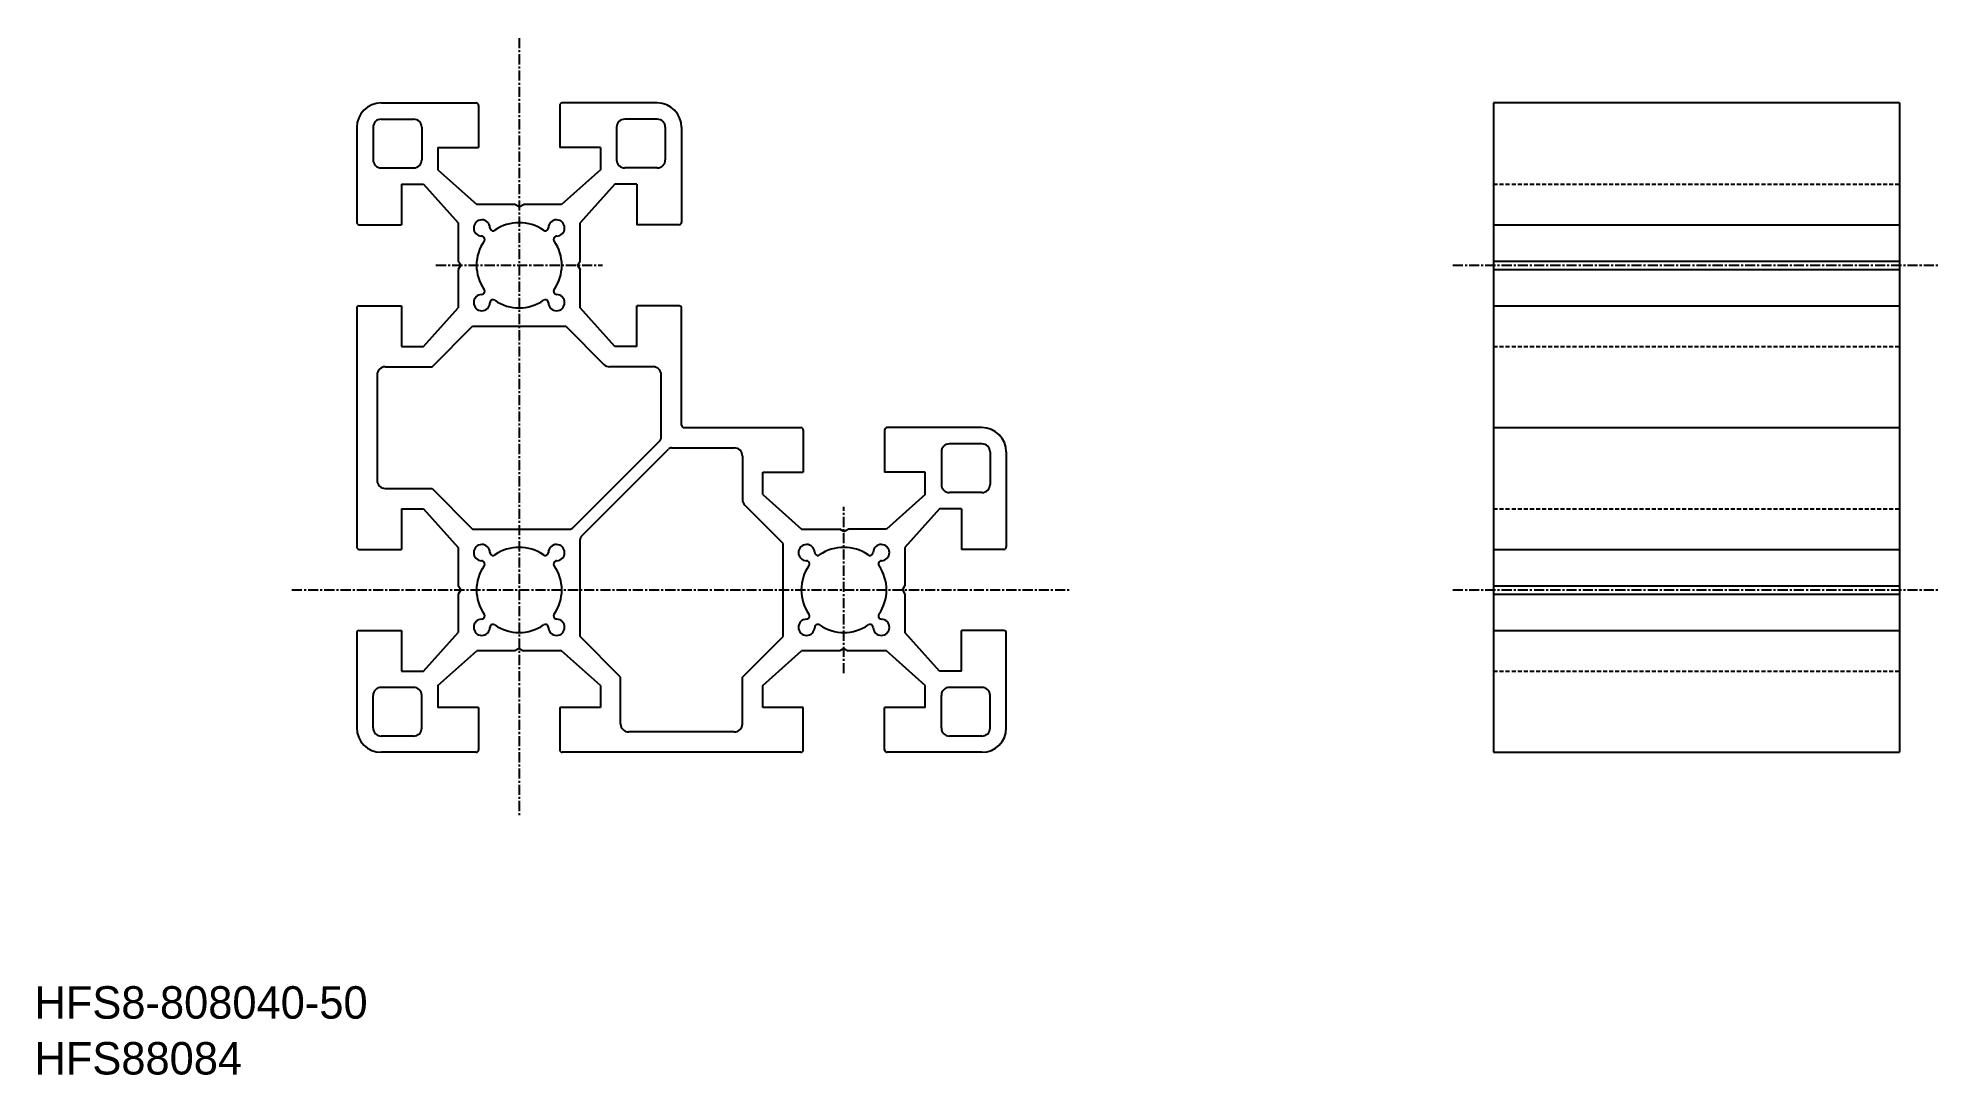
# Model space of a CAD drawing. Extents: x 0 to 235, y 0 to 128.
import ezdxf

# ---------------------------------------------------------------- set-up
doc = ezdxf.new("R2010")
doc.units = 0
doc.linetypes.add('CENTER', pattern=[2, 1.25, -0.25, 0.25, -0.25])
doc.linetypes.add('DASHED', pattern=[0.75, 0.5, -0.25])
doc.layers.get('0').update_dxf_attribs({"linetype": 'CONTINUOUS'})
doc.layers.add('CENTER', color=1, linetype='CENTER')

msp = doc.modelspace()

# ---------------------------------------------------------------- linework, layer by layer
at = {"color": 7, "linetype": 'CONTINUOUS'}
for p, q in [((42.7, 119.7), (54.4, 119.7)), ((76.7, 119.7), (65, 119.7)), ((179.7, 119.7), (179.7, 39.7)), ((229.7, 119.7), (179.7, 119.7)), ((229.7, 119.7), (229.7, 39.7)), ((42.7, 117.7), (46.7, 117.7)), ((54.7, 119.4), (54.7, 114.2)), ((64.7, 119.4), (64.7, 114.2)), ((76.7, 117.7), (72.7, 117.7)), ((39.7, 116.7), (39.7, 105)), ((41.7, 116.7), (41.7, 112.7)), ((47.7, 116.7), (47.7, 112.7)), ((71.7, 116.7), (71.7, 112.7)), ((77.7, 116.7), (77.7, 112.7)), ((79.7, 116.7), (79.7, 105)), ((49.7, 114.2), (49.7, 111.47)), ((49.7, 114.2), (54.7, 114.2)), ((69.7, 114.2), (64.7, 114.2)), ((69.7, 114.2), (69.7, 111.47)), ((42.7, 111.7), (46.7, 111.7)), ((49.7, 111.47), (54.47, 107.2)), ((69.7, 111.47), (64.93, 107.2)), ((76.7, 111.7), (72.7, 111.7)), ((45.2, 109.7), (47.93, 109.7)), ((45.2, 109.7), (45.2, 104.7)), ((47.93, 109.7), (52.2, 104.93)), ((71.47, 109.7), (67.2, 104.93)), ((74.2, 109.7), (71.47, 109.7)), ((74.2, 109.7), (74.2, 104.7)), ((59.18, 107.2), (54.47, 107.2)), ((59.7, 106.9), (59.18, 107.2)), ((59.7, 106.9), (60.22, 107.2)), ((64.93, 107.2), (60.22, 107.2)), ((40, 104.7), (45.2, 104.7)), ((52.2, 104.93), (52.2, 100.22)), ((67.2, 100.22), (67.2, 104.93)), ((79.4, 104.7), (74.2, 104.7)), ((179.7, 104.7), (229.7, 104.7)), ((52.5, 99.7), (52.2, 100.22)), ((52.5, 99.7), (52.2, 99.18)), ((52.2, 99.18), (52.2, 94.47)), ((66.9, 99.7), (67.2, 100.22)), ((66.9, 99.7), (67.2, 99.18)), ((67.2, 94.47), (67.2, 99.18)), ((179.7, 100.22), (229.7, 100.22)), ((179.7, 99.18), (229.7, 99.18)), ((39.7, 94.4), (39.7, 65)), ((40, 94.7), (45.2, 94.7)), ((45.2, 94.7), (45.2, 89.7)), ((47.93, 89.7), (52.2, 94.47)), ((71.47, 89.7), (67.2, 94.47)), ((79.4, 94.7), (74.2, 94.7)), ((74.2, 89.7), (74.2, 94.7)), ((79.7, 80), (79.7, 94.4)), ((179.7, 94.7), (229.7, 94.7)), ((48.97, 87.2), (53.97, 92.2)), ((53.97, 92.2), (65.43, 92.2)), ((65.43, 92.2), (70.14, 87.49)), ((45.2, 89.7), (47.93, 89.7)), ((74.2, 89.7), (71.47, 89.7)), ((43.2, 87.2), (48.97, 87.2)), ((76.2, 87.2), (70.85, 87.2)), ((42.2, 86.2), (42.2, 73.2)), ((77.2, 78.47), (77.2, 86.2)), ((80, 79.7), (94.4, 79.7)), ((116.7, 79.7), (105, 79.7)), ((179.7, 79.7), (229.7, 79.7)), ((66.29, 67.35), (77.05, 78.11)), ((94.7, 79.4), (94.7, 74.2)), ((104.7, 79.4), (104.7, 74.2)), ((116.7, 77.7), (112.7, 77.7)), ((67.35, 66.29), (78.11, 77.05)), ((78.47, 77.2), (86.2, 77.2)), ((87.2, 76.2), (87.2, 70.85)), ((111.7, 76.7), (111.7, 72.7)), ((117.7, 76.7), (117.7, 72.7)), ((119.7, 76.7), (119.7, 65)), ((89.7, 71.47), (89.7, 74.2)), ((89.7, 74.2), (94.7, 74.2)), ((109.7, 74.2), (104.7, 74.2)), ((109.7, 71.47), (109.7, 74.2)), ((43.2, 72.2), (48.97, 72.2)), ((48.97, 72.2), (53.97, 67.2)), ((89.7, 71.47), (94.47, 67.2)), ((109.7, 71.47), (104.93, 67.2)), ((116.7, 71.7), (112.7, 71.7)), ((45.2, 69.7), (47.93, 69.7)), ((45.2, 69.7), (45.2, 64.7)), ((47.93, 69.7), (52.2, 64.93)), ((92.2, 65.43), (87.49, 70.14)), ((111.47, 69.7), (107.2, 64.93)), ((114.2, 69.7), (111.47, 69.7)), ((114.2, 69.7), (114.2, 64.7)), ((53.97, 67.2), (65.93, 67.2)), ((67.2, 53.97), (67.2, 65.93)), ((94.47, 67.2), (99.18, 67.2)), ((99.7, 66.9), (99.18, 67.2)), ((99.7, 66.9), (100.22, 67.2)), ((104.93, 67.2), (100.22, 67.2)), ((40, 64.7), (45.2, 64.7)), ((52.2, 64.93), (52.2, 60.22)), ((92.2, 53.97), (92.2, 65.43)), ((107.2, 64.93), (107.2, 60.22)), ((119.4, 64.7), (114.2, 64.7)), ((179.7, 64.7), (229.7, 64.7)), ((52.5, 59.7), (52.2, 60.22)), ((52.5, 59.7), (52.2, 59.18)), ((52.2, 59.18), (52.2, 54.47)), ((106.9, 59.7), (107.2, 60.22)), ((106.9, 59.7), (107.2, 59.18)), ((107.2, 59.18), (107.2, 54.47)), ((179.7, 60.22), (229.7, 60.22)), ((179.7, 59.18), (229.7, 59.18)), ((39.7, 54.4), (39.7, 42.7)), ((40, 54.7), (45.2, 54.7)), ((45.2, 54.7), (45.2, 49.7)), ((47.93, 49.7), (52.2, 54.47)), ((72.2, 48.97), (67.2, 53.97)), ((87.2, 48.97), (92.2, 53.97)), ((111.47, 49.7), (107.2, 54.47)), ((119.4, 54.7), (114.2, 54.7)), ((114.2, 49.7), (114.2, 54.7)), ((119.7, 42.7), (119.7, 54.4)), ((179.7, 54.7), (229.7, 54.7)), ((49.7, 47.93), (54.47, 52.2)), ((59.18, 52.2), (54.47, 52.2)), ((59.7, 52.5), (59.18, 52.2)), ((59.7, 52.5), (60.22, 52.2)), ((64.93, 52.2), (60.22, 52.2)), ((69.7, 47.93), (64.93, 52.2)), ((89.7, 47.93), (94.47, 52.2)), ((99.18, 52.2), (94.47, 52.2)), ((99.7, 52.5), (99.18, 52.2)), ((99.7, 52.5), (100.22, 52.2)), ((104.93, 52.2), (100.22, 52.2)), ((109.7, 47.93), (104.93, 52.2)), ((45.2, 49.7), (47.93, 49.7)), ((114.2, 49.7), (111.47, 49.7)), ((46.7, 47.7), (42.7, 47.7)), ((49.7, 47.93), (49.7, 45.2)), ((69.7, 47.93), (69.7, 45.2)), ((72.2, 43.2), (72.2, 48.97)), ((87.2, 43.2), (87.2, 48.97)), ((89.7, 45.2), (89.7, 47.93)), ((109.7, 45.2), (109.7, 47.93)), ((116.7, 47.7), (112.7, 47.7)), ((41.7, 42.7), (41.7, 46.7)), ((47.7, 42.7), (47.7, 46.7)), ((54.7, 45.2), (49.7, 45.2)), ((54.7, 45.2), (54.7, 40)), ((64.7, 45.2), (64.7, 40)), ((69.7, 45.2), (64.7, 45.2)), ((94.7, 45.2), (89.7, 45.2)), ((94.7, 40), (94.7, 45.2)), ((109.7, 45.2), (104.7, 45.2)), ((104.7, 40), (104.7, 45.2)), ((111.7, 42.7), (111.7, 46.7)), ((117.7, 42.7), (117.7, 46.7)), ((86.2, 42.2), (73.2, 42.2)), ((46.7, 41.7), (42.7, 41.7)), ((116.7, 41.7), (112.7, 41.7)), ((54.4, 39.7), (42.7, 39.7)), ((94.4, 39.7), (65, 39.7)), ((116.7, 39.7), (105, 39.7)), ((179.7, 39.7), (229.7, 39.7))]:
    msp.add_line(p, q, dxfattribs=at)
at = {"color": 3, "linetype": 'DASHED'}
for p, q in [((179.7, 109.7), (229.7, 109.7)), ((179.7, 89.7), (229.7, 89.7)), ((179.7, 69.7), (229.7, 69.7)), ((179.7, 49.7), (229.7, 49.7))]:
    msp.add_line(p, q, dxfattribs=at)
at = {"color": 7, "linetype": 'CONTINUOUS'}
for centre, radius, start, end in [((42.7, 116.7), 3, 90, 180), ((54.4, 119.4), 0.3, 0, 90), ((65, 119.4), 0.3, 90, 180), ((76.7, 116.7), 3, 0, 90), ((42.7, 116.7), 1, 90, 180), ((46.7, 116.7), 1, 0, 90), ((72.7, 116.7), 1, 90, 180), ((76.7, 116.7), 1, 0, 90), ((42.7, 112.7), 1, 180, 270), ((46.7, 112.7), 1, 270, 0), ((72.7, 112.7), 1, 180, 270), ((76.7, 112.7), 1, 270, 0), ((40, 105), 0.3, 180, 270), ((55.1, 104.3), 1, 1.6015, 268.3985), ((55.1, 104.3), 1, 1.6015, 268.3985), ((55.06, 102.9), 0.4, 16.8624, 88.3969), ((55.06, 102.9), 0.4, 16.8624, 88.3969), ((56.5, 104.34), 0.4, 181.5979, 253.1991), ((56.5, 104.34), 0.4, 181.5979, 253.1991), ((56.48, 104.34), 0.4, 256.8107, 304.7658), ((56.48, 104.34), 0.4, 256.8107, 304.7658), ((59.7, 99.7), 5.25, 55.1989, 124.7594), ((59.7, 99.7), 5.25, 55.1989, 124.7594), ((62.92, 104.34), 0.4, 235.806, 283.1856), ((62.92, 104.34), 0.4, 235.806, 283.1856), ((62.9, 104.34), 0.4, 286.8009, 358.4021), ((62.9, 104.34), 0.4, 286.8009, 358.4021), ((64.3, 104.3), 1, 271.6012, 178.3982), ((64.3, 104.3), 1, 271.6012, 178.3982), ((64.34, 102.9), 0.4, 91.6016, 163.2058), ((64.34, 102.9), 0.4, 91.6016, 163.2058), ((79.4, 105), 0.3, 270, 0), ((59.7, 99.7), 5.25, 145.2041, 214.7832), ((59.7, 99.7), 5.25, 145.2041, 214.7832), ((55.06, 102.92), 0.4, 325.7552, 13.2375), ((55.06, 102.92), 0.4, 325.7552, 13.2375), ((64.34, 102.92), 0.4, 166.8244, 214.2597), ((64.34, 102.92), 0.4, 166.8244, 214.2597), ((59.7, 99.7), 5.25, 325.2168, 34.7959), ((59.7, 99.7), 5.25, 325.2168, 34.7959), ((55.1, 95.1), 1, 91.6011, 358.3972), ((55.1, 95.1), 1, 91.6011, 358.3972), ((55.06, 96.5), 0.4, 271.6016, 343.1303), ((55.06, 96.5), 0.4, 271.6016, 343.1303), ((55.06, 96.48), 0.4, 346.7524, 34.4129), ((55.06, 96.48), 0.4, 346.7524, 34.4129), ((64.3, 95.1), 1, 181.4774, 88.3986), ((64.3, 95.1), 1, 181.4774, 88.3986), ((64.34, 96.48), 0.4, 145.5722, 193.1857), ((64.34, 96.48), 0.4, 145.5722, 193.1857), ((64.34, 96.5), 0.4, 196.8021, 268.3985), ((64.34, 96.5), 0.4, 196.8021, 268.3985), ((40, 94.4), 0.3, 90, 180), ((56.5, 95.06), 0.4, 106.8021, 178.3984), ((56.5, 95.06), 0.4, 106.8021, 178.3984), ((56.48, 95.06), 0.4, 55.2706, 103.1827), ((56.48, 95.06), 0.4, 55.2706, 103.1827), ((59.7, 99.7), 5.25, 235.2406, 304.8011), ((59.7, 99.7), 5.25, 235.2406, 304.8011), ((62.92, 95.06), 0.4, 76.8208, 124.1711), ((62.92, 95.06), 0.4, 76.8208, 124.1711), ((62.9, 95.06), 0.4, 1.9147, 73.1979), ((62.9, 95.06), 0.4, 1.9147, 73.1979), ((79.4, 94.4), 0.3, 0, 90), ((43.2, 86.2), 1, 90, 180), ((70.85, 88.2), 1, 225, 270), ((76.2, 86.2), 1, 0, 90), ((80, 80), 0.3, 180, 270), ((94.4, 79.4), 0.3, 0, 90), ((105, 79.4), 0.3, 90, 180), ((116.7, 76.7), 3, 0, 90), ((76.7, 78.47), 0.5, 315, 0), ((112.7, 76.7), 1, 90, 180), ((116.7, 76.7), 1, 0, 90), ((78.47, 76.7), 0.5, 90, 135), ((86.2, 76.2), 1, 360, 90), ((43.2, 73.2), 1, 180, 270), ((112.7, 72.7), 1, 180, 270), ((116.7, 72.7), 1, 270, 0), ((88.2, 70.85), 1, 180, 225), ((65.93, 67.7), 0.5, 270, 315), ((67.7, 65.93), 0.5, 135, 180), ((40, 65), 0.3, 180, 270), ((55.1, 64.3), 1, 1.6015, 268.3985), ((55.06, 62.9), 0.4, 16.8624, 88.3969), ((56.5, 64.34), 0.4, 181.5979, 253.1991), ((56.48, 64.34), 0.4, 256.8107, 304.7658), ((59.7, 59.7), 5.25, 55.1989, 124.7594), ((62.92, 64.34), 0.4, 235.806, 283.1856), ((62.9, 64.34), 0.4, 286.8009, 358.4021), ((64.3, 64.3), 1, 271.6012, 178.3982), ((64.34, 62.9), 0.4, 91.6016, 163.2058), ((95.1, 64.3), 1, 1.6015, 268.3985), ((95.06, 62.9), 0.4, 16.8624, 88.3969), ((96.5, 64.34), 0.4, 181.5979, 253.1991), ((96.48, 64.34), 0.4, 256.8107, 304.7658), ((99.7, 59.7), 5.25, 55.1989, 124.7594), ((102.92, 64.34), 0.4, 235.806, 283.1856), ((102.9, 64.34), 0.4, 286.8009, 358.4021), ((104.3, 64.3), 1, 271.6012, 178.3982), ((104.34, 62.9), 0.4, 91.6016, 163.2058), ((119.4, 65), 0.3, 270, 0), ((59.7, 59.7), 5.25, 145.2041, 214.7832), ((55.06, 62.92), 0.4, 325.7552, 13.2375), ((64.34, 62.92), 0.4, 166.8244, 214.2597), ((59.7, 59.7), 5.25, 325.2168, 34.7959), ((99.7, 59.7), 5.25, 145.2041, 214.7832), ((95.06, 62.92), 0.4, 325.7552, 13.2375), ((104.34, 62.92), 0.4, 166.8244, 214.2597), ((99.7, 59.7), 5.25, 325.2168, 34.7959), ((55.06, 56.5), 0.4, 271.6016, 343.1303), ((55.06, 56.48), 0.4, 346.7524, 34.4129), ((64.34, 56.48), 0.4, 145.5722, 193.1857), ((64.34, 56.5), 0.4, 196.8021, 268.3985), ((95.06, 56.5), 0.4, 271.6016, 343.1303), ((95.06, 56.48), 0.4, 346.7524, 34.4129), ((104.34, 56.48), 0.4, 145.5722, 193.1857), ((104.34, 56.5), 0.4, 196.8021, 268.3985), ((40, 54.4), 0.3, 90, 180), ((55.1, 55.1), 1, 91.6011, 358.3972), ((56.5, 55.06), 0.4, 106.8021, 178.3984), ((56.48, 55.06), 0.4, 55.2706, 103.1827), ((59.7, 59.7), 5.25, 235.2406, 304.8011), ((62.92, 55.06), 0.4, 76.8208, 124.1711), ((62.9, 55.06), 0.4, 1.9147, 73.1979), ((64.3, 55.1), 1, 181.4774, 88.3986), ((95.1, 55.1), 1, 91.6011, 358.3972), ((96.5, 55.06), 0.4, 106.8021, 178.3984), ((96.48, 55.06), 0.4, 55.2706, 103.1827), ((99.7, 59.7), 5.25, 235.2406, 304.8011), ((102.92, 55.06), 0.4, 76.8208, 124.1711), ((102.9, 55.06), 0.4, 1.9147, 73.1979), ((104.3, 55.1), 1, 181.4774, 88.3986), ((119.4, 54.4), 0.3, 0, 90), ((42.7, 46.7), 1, 90, 180), ((46.7, 46.7), 1, 0, 90), ((112.7, 46.7), 1, 90, 180), ((116.7, 46.7), 1, 0, 90), ((42.7, 42.7), 3, 180, 270), ((42.7, 42.7), 1, 180, 270), ((46.7, 42.7), 1, 270, 0), ((73.2, 43.2), 1, 180, 270), ((86.2, 43.2), 1, 270, 0), ((112.7, 42.7), 1, 180, 270), ((116.7, 42.7), 1, 270, 0), ((116.7, 42.7), 3, 270, 0), ((54.4, 40), 0.3, 270, 0), ((65, 40), 0.3, 180, 270), ((94.4, 40), 0.3, 270, 0), ((105, 40), 0.3, 180, 270)]:
    msp.add_arc(centre, radius, start, end, dxfattribs=at)
at = {"layer": 'CENTER', "color": 1, "linetype": 'CENTER'}
for p, q in [((59.7, 127.7), (59.7, 31.7)), ((49.45, 99.7), (69.95, 99.7)), ((174.7, 99.7), (234.7, 99.7)), ((99.7, 49.45), (99.7, 69.95)), ((31.7, 59.7), (127.7, 59.7)), ((174.7, 59.7), (234.7, 59.7))]:
    msp.add_line(p, q, dxfattribs=at)

# ---------------------------------------------------------------- texts
at = {"color": 7, "linetype": 'CONTINUOUS'}
for s, p in [('HFS8-808040-50', (0, 6.88)), ('HFS88084', (0, 0))]:
    msp.add_text(s, height=4, dxfattribs=at).set_placement(p)

doc.saveas('drawing.dxf')
